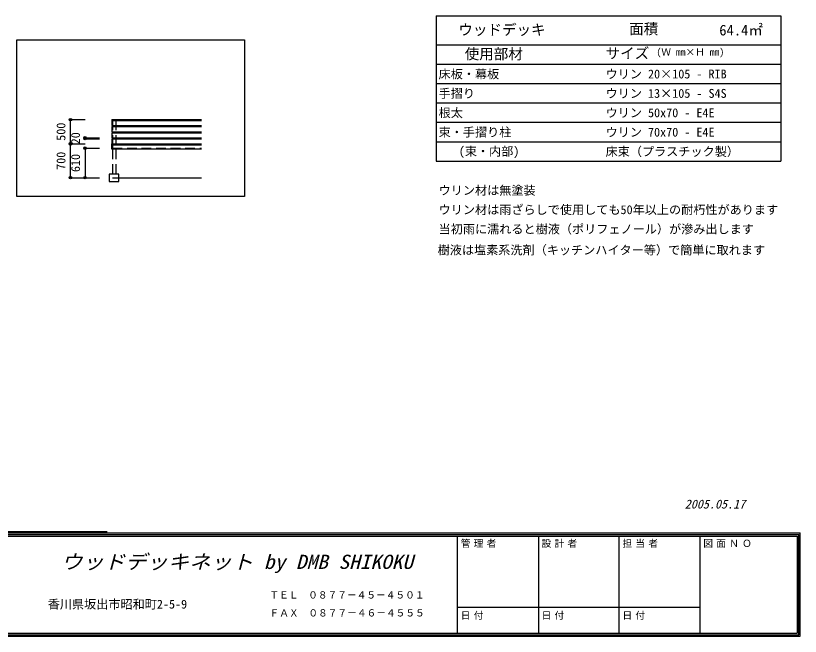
# Model space of a CAD drawing. Units: millimetres at full size, with parts at other scales. Extents: x -18776 to 18824, y -13732 to 14417.
# Drawn here: x 2648 to 18824, y -13732 to -925 of the extents above; entities that cross this region are included whole.
import ezdxf
from ezdxf.enums import TextEntityAlignment as Align

# ---------------------------------------------------------------- set-up
doc = ezdxf.new("R2010")
doc.units = ezdxf.units.MM
doc.header["$LTSCALE"] = 100
doc.header["$PDMODE"] = 32
doc.header["$PDSIZE"] = 50
doc.linetypes.add('DASHED2', pattern=[3, 2, -1])
for name, color, linetype in [('0-2_束１', 4, 'DASHED2'), ('0-4_根太・大引き', 4, 'DASHED2'), ('0-5_柱・手摺', 3, 'Continuous'), ('0-6_床板等１', 3, 'Continuous'), ('0-7_床板等２', 2, 'Continuous'), ('0-A_境界・築造物', 7, 'Continuous'), ('0-B_補助線', 3, 'Continuous'), ('0-C_寸法（境界・築造物）', 7, 'Continuous'), ('F-9_建築一般', 7, 'Continuous'), ('F-B_文字', 4, 'Continuous')]:
    doc.layers.add(name, color=color, linetype=linetype)
doc.styles.add('ＭＳ ゴシック', font='')
doc.styles.get('ＭＳ ゴシック').set_extended_font_data('MS Gothic')

msp = doc.modelspace()

# ---------------------------------------------------------------- linework, layer by layer
at = {"layer": '0-2_束１'}
for p, q in [((4642.9, -3088.9), (4642.9, -4193.9)), ((4712.9, -3088.9), (4712.9, -4193.9))]:
    msp.add_line(p, q, dxfattribs=at)
msp.add_lwpolyline([(4577.9, -4343.9), (4777.9, -4343.9), (4777.9, -4193.9), (4577.9, -4193.9)], close=True, dxfattribs=at)
at = {"layer": '0-4_根太・大引き'}
msp.add_line((4642.9, -3658.9), (6481.3, -3658.9), dxfattribs=at)
at = {"layer": '0-5_柱・手摺'}
for q in [(4629.9, -3088.9), (6481.3, -3068.9)]:
    msp.add_line((4629.9, -3068.9), q, dxfattribs=at)
at = {"layer": '0-6_床板等１'}
for p, q in [((4622.9, -3568.9), (4622.9, -3673.9)), ((4642.9, -3568.9), (4622.9, -3568.9)), ((4642.9, -3568.9), (4642.9, -3588.9)), ((4642.9, -3568.9), (4642.9, -3673.9)), ((4642.9, -3568.9), (6481.3, -3568.9)), ((4642.9, -3588.9), (6481.3, -3588.9))]:
    msp.add_line(p, q, dxfattribs=at)
msp.add_lwpolyline([(4622.9, -3673.9), (4642.9, -3673.9), (6481.3, -3673.9)], dxfattribs=at)
at = {"layer": '0-7_床板等２'}
for p, q in [((4629.9, -3088.9), (4629.9, -3193.9)), ((4629.9, -3088.9), (6481.3, -3088.9)), ((4629.9, -3193.9), (6481.3, -3193.9)), ((4629.9, -3213.9), (4629.9, -3318.9)), ((4629.9, -3213.9), (6481.3, -3213.9)), ((4629.9, -3318.9), (6481.3, -3318.9)), ((4629.9, -3338.9), (4629.9, -3443.9)), ((4629.9, -3338.9), (6481.3, -3338.9)), ((4629.9, -3443.9), (6481.3, -3443.9)), ((4629.9, -3463.9), (4629.9, -3568.9)), ((4629.9, -3463.9), (6481.3, -3463.9)), ((4629.9, -3568.9), (6481.3, -3568.9))]:
    msp.add_line(p, q, dxfattribs=at)
at = {"layer": '0-A_境界・築造物'}
for p, q in [((2672.8, -4654.1), (2672.8, -1420.7)), ((4642.9, -4268.9), (6481.3, -4268.9)), ((-3486.1, -11569.2), (4530.9, -11569.2))]:
    msp.add_line(p, q, dxfattribs=at)
msp.add_lwpolyline([(2672.8, -1420.7), (7365.9, -1420.7), (7365.9, -4654.1), (2672.8, -4654.1)], dxfattribs=at)
at = {"layer": '0-C_寸法（境界・築造物）', "color": 4}
for p, q in [((3777.9, -3068.9), (4077.9, -3068.9)), ((3777.9, -3568.9), (3777.9, -3068.9)), ((4077.9, -3443.9), (4377.9, -3443.9)), ((4077.9, -3463.9), (4077.9, -3443.9)), ((4077.9, -3463.9), (4377.9, -3463.9)), ((3777.9, -3568.9), (4077.9, -3568.9)), ((3777.9, -4268.9), (3777.9, -3568.9)), ((4077.9, -3658.9), (4377.9, -3658.9)), ((4077.9, -3658.9), (4077.9, -4268.9)), ((3777.9, -4268.9), (4077.9, -4268.9)), ((4077.9, -4268.9), (4377.9, -4268.9))]:
    msp.add_line(p, q, dxfattribs=at)
at = {"layer": '0-C_寸法（境界・築造物）'}
for p in [(3777.9, -3068.9), (3777.9, -3568.9), (4077.9, -3443.9), (4077.9, -3463.9), (4077.9, -3658.9), (3777.9, -4268.9), (4077.9, -4268.9)]:
    msp.add_point(p, dxfattribs=at)
at = {"layer": 'F-9_建築一般'}
for p, q in [((11316.8, -924.8), (18419.5, -924.8)), ((11316.8, -924.8), (11316.8, -3924.8)), ((18419.5, -924.8), (18419.5, -3924.8)), ((11316.8, -1524.8), (18419.5, -1524.8)), ((11316.8, -1924.8), (18419.5, -1924.8)), ((11316.8, -2324.8), (18419.5, -2324.8)), ((11316.8, -2724.8), (18419.5, -2724.8)), ((11316.8, -3124.8), (18419.5, -3124.8)), ((11316.8, -3524.8), (18419.5, -3524.8)), ((11316.8, -3924.8), (18419.5, -3924.8))]:
    msp.add_line(p, q, dxfattribs=at)
at = {"layer": 'F-B_文字', "color": 3}
for p, q in [((-18776.5, -11598.1), (18823.5, -11598.1)), ((-18743.2, -11631.5), (18790.2, -11631.5)), ((18790.2, -13698.1), (18790.2, -11631.5)), ((18823.5, -13731.5), (18823.5, -11598.1)), ((-18709.8, -11664.8), (18756.8, -11664.8)), ((11756.8, -13664.8), (11756.8, -11664.8)), ((13423.5, -11664.8), (13423.5, -13664.8)), ((15090.2, -13664.8), (15090.2, -11664.8)), ((16756.8, -13664.8), (16756.8, -11664.8)), ((18756.8, -11664.8), (18756.8, -13664.8)), ((11756.8, -13131.5), (16756.8, -13131.5)), ((-18776.5, -13731.5), (18823.5, -13731.5)), ((-18743.2, -13698.1), (18790.2, -13698.1))]:
    msp.add_line(p, q, dxfattribs=at)
msp.add_lwpolyline([(-18709.8, -11664.8), (-18709.8, -13664.8), (18756.8, -13664.8)], dxfattribs=at)

# ---------------------------------------------------------------- texts
at = {"layer": '0-B_補助線', "color": 7, "style": 'ＭＳ ゴシック', "oblique": 15}
msp.add_text('2005.05.17', height=183.3, dxfattribs=at).set_placement((16441.2, -11149.4), align=Align.BOTTOM_LEFT)
at = {"layer": '0-C_寸法（境界・築造物）', "style": 'ＭＳ ゴシック'}
for s, p in [('500', (3727.9, -3506.4)), ('20', (4027.9, -3578.9)), ('700', (3727.9, -4106.4)), ('610', (4027.9, -4151.4))]:
    msp.add_text(s, height=183.3, rotation=90, dxfattribs=at).set_placement(p, align=Align.BOTTOM_LEFT)
at = {"layer": 'F-9_建築一般', "color": 3, "style": 'ＭＳ ゴシック'}
for s, p in [('ウッドデッキ', (11773.7, -1390)), ('面積', (15294.6, -1373.4)), ('64.4㎡', (17153.5, -1398.5)), ('使用部材', (11903.9, -1890.3)), ('サイズ', (14809.3, -1874.8))]:
    msp.add_text(s, height=219.9, dxfattribs=at).set_placement(p, align=Align.BOTTOM_LEFT)
at = {"layer": 'F-9_建築一般', "color": 4, "style": 'ＭＳ ゴシック'}
msp.add_text('(Ｗ mm×Ｈ mm)', height=146.6, dxfattribs=at).set_placement((15857.9, -1791.3), align=Align.BOTTOM_LEFT)
at = {"layer": 'F-9_建築一般', "style": 'ＭＳ ゴシック'}
for s, p in [('床板・幕板', (11366.8, -2274.8)), ('ウリン 20×105 - RIB', (14809.3, -2274.8)), ('手摺り', (11366.8, -2674.8)), ('ウリン 13×105 - S4S', (14809.3, -2674.8)), ('根太', (11366.8, -3074.8)), ('ウリン 50x70 - E4E', (14809.3, -3074.8)), ('束・手摺り柱', (11366.8, -3474.8)), ('ウリン 70x70 - E4E', (14809.3, -3474.8)), ('(束・内部)', (11782.3, -3868.7)), ('床束（プラスチック製）', (14809.3, -3874.8)), ('ウリン材は無塗装', (11366.8, -4674.8)), ('ウリン材は雨ざらしで使用しても50年以上の耐朽性があります', (11366.8, -5074.8)), ('当初雨に濡れると樹液（ポリフェノール）が滲み出します', (11366.8, -5474.8)), ('樹液は塩素系洗剤（キッチンハイター等）で簡単に取れます', (11347, -5906.6))]:
    msp.add_text(s, height=183.3, dxfattribs=at).set_placement(p, align=Align.BOTTOM_LEFT)
at = {"layer": 'F-B_文字', "style": 'ＭＳ ゴシック'}
for s, p in [('管', (11823.5, -11931.5)), ('理', (12090.2, -11931.5)), ('者', (12356.8, -11931.5)), ('設', (13490.2, -11931.5)), ('計', (13756.8, -11931.5)), ('者', (14023.5, -11931.5)), ('担', (15156.8, -11931.5)), ('当', (15423.5, -11931.5)), ('者', (15690.2, -11931.5)), ('図', (16823.5, -11931.5)), ('面', (17090.2, -11931.5)), ('Ｎ', (17356.8, -11931.5)), ('Ｏ', (17623.5, -11931.5)), ('ＴＥＬ\u3000０８７７－４５－４５０１', (7877.5, -12996.4)), ('ＦＡＸ\u3000０８７７－４６－４５５５', (7881.7, -13366.5)), ('日', (11823.5, -13418.1)), ('付', (12090.2, -13418.1)), ('日', (13490.2, -13418.1)), ('付', (13756.8, -13418.1)), ('日', (15156.8, -13418.1)), ('付', (15423.5, -13418.1))]:
    msp.add_text(s, height=146.6, dxfattribs=at).set_placement(p, align=Align.BOTTOM_LEFT)
at = {"layer": 'F-B_文字', "color": 2, "style": 'ＭＳ ゴシック', "oblique": 15, "width": 1.1}
msp.add_text('ウッドデッキネット by DMB SHIKOKU', height=293.3, dxfattribs=at).set_placement((3585.6, -12429), align=Align.BOTTOM_LEFT)
at = {"layer": 'F-B_文字', "color": 7, "style": 'ＭＳ ゴシック'}
msp.add_text('香川県坂出市昭和町2-5-9', height=183.3, dxfattribs=at).set_placement((3309.1, -13214.6), align=Align.BOTTOM_LEFT)

doc.saveas('drawing.dxf')
